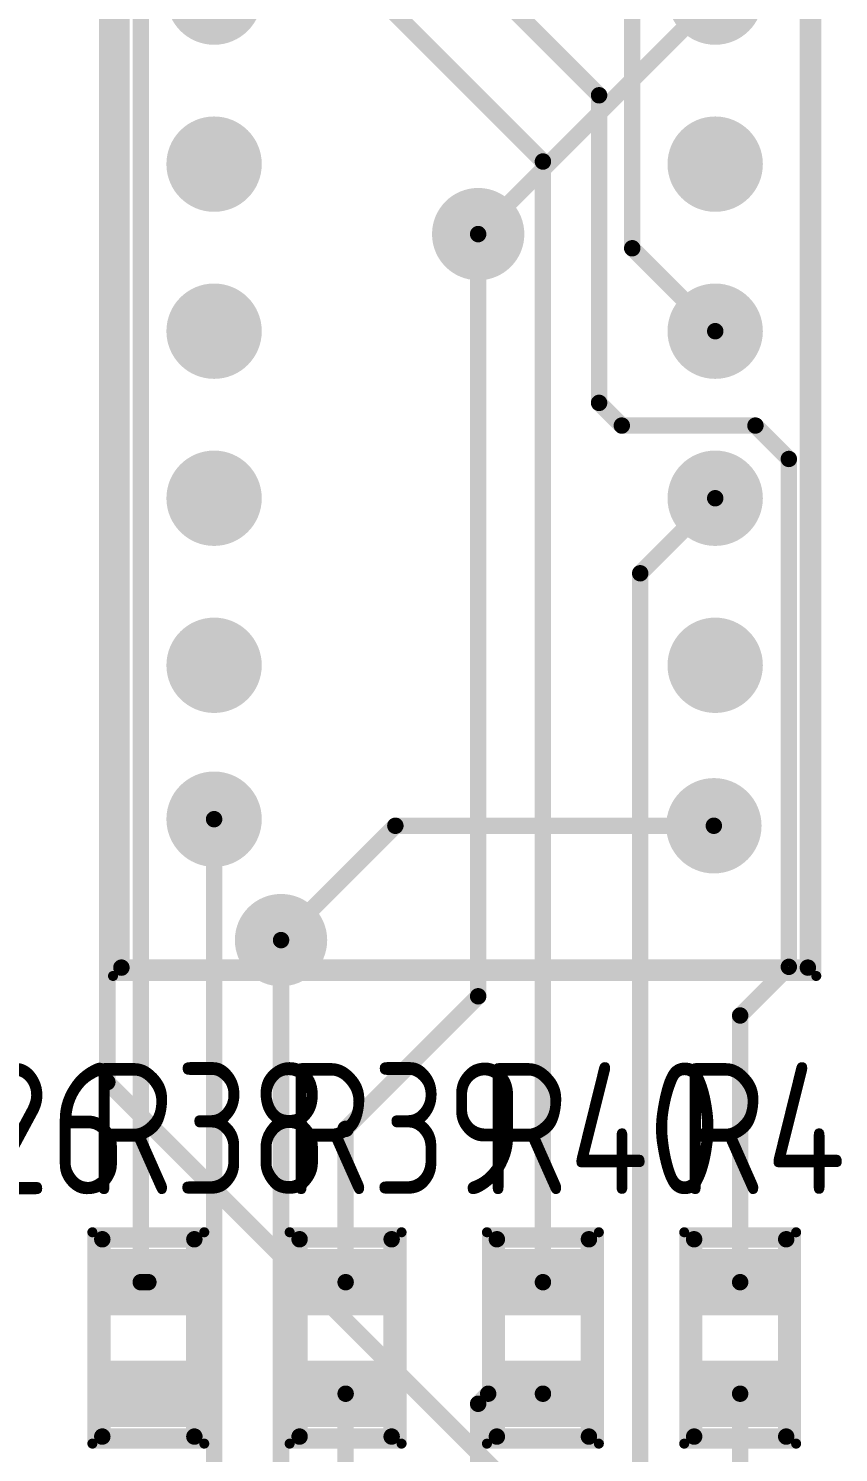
# Model space of a CAD drawing. Header units: millimetres. Extents: x 0 to 841, y 0 to 2540.
# Drawn here: x 67.18 to 79.5, y 130.41 to 152.06 of the extents above; entities that cross this region are included whole.
import ezdxf

# ---------------------------------------------------------------- set-up
doc = ezdxf.new("R2010")
doc.units = ezdxf.units.MM
for name, color, linetype in [('BottomLayer', 5, 'Continuous'), ('BottomSolder', 6, 'Continuous'), ('Mechanical15', 56, 'Continuous'), ('MultiLayer', 9, 'Continuous'), ('PadHoleLayer', 156, 'Continuous'), ('TopLayer', 1, 'Continuous'), ('TopOverlay', 2, 'Continuous'), ('TopPaste', 8, 'Continuous'), ('TopSolder', 216, 'Continuous'), ('ViaHoleLayer', 16, 'Continuous')]:
    doc.layers.add(name, color=color, linetype=linetype)
doc.styles.add('GOST type A', font='', dxfattribs={"height": 0.2})
doc.styles.get('GOST type A').set_extended_font_data('GOST type A')

# ---------------------------------------------------------------- blocks, each defined once
blk = doc.blocks.new('RES_RC0805_46')
at = {"layer": 'TopLayer'}
for points in [[(-1.353, 0.597), (-0.343, 0.597), (-0.343, -0.597), (-1.353, -0.597)], [(0.343, 0.597), (1.353, 0.597), (1.353, -0.597), (0.343, -0.597)]]:
    blk.add_hatch(color=1, dxfattribs=at).paths.add_polyline_path(points)
at = {"layer": 'TopPaste'}
for points in [[(-1.353, 0.597), (-0.343, 0.597), (-0.343, -0.597), (-1.353, -0.597)], [(0.343, 0.597), (1.353, 0.597), (1.353, -0.597), (0.343, -0.597)]]:
    blk.add_hatch(color=8, dxfattribs=at).paths.add_polyline_path(points)
at = {"layer": 'TopSolder'}
for points in [[(-1.353, 0.597), (-0.343, 0.597), (-0.343, -0.597), (-1.353, -0.597)], [(0.343, 0.597), (1.353, 0.597), (1.353, -0.597), (0.343, -0.597)]]:
    blk.add_hatch(color=216, dxfattribs=at).paths.add_polyline_path(points)
at = {"layer": 'Mechanical15', "const_width": 0.152}
for points in [[(-1.607, 0.851), (-1.607, -0.851)], [(-1.607, 0.851), (1.607, 0.851)], [(1.607, 0.851), (1.607, -0.851)], [(-1.607, -0.851), (1.607, -0.851)]]:
    blk.add_lwpolyline(points, dxfattribs=at)
at = {"layer": 'Mechanical15', "const_width": 0.0762}
for points in [[(-1.645, 0.851, 1), (-1.569, 0.851, 1)], [(-1.645, 0.851, 1), (-1.569, 0.851, 1)], [(1.569, 0.851, 1), (1.645, 0.851, 1)], [(1.569, 0.851, 1), (1.645, 0.851, 1)], [(-1.645, -0.851, 1), (-1.569, -0.851, 1)], [(-1.645, -0.851, 1), (-1.569, -0.851, 1)], [(1.569, -0.851, 1), (1.645, -0.851, 1)], [(1.569, -0.851, 1), (1.645, -0.851, 1)]]:
    blk.add_lwpolyline(points, format="xyb", close=True, dxfattribs=at)
at = {"layer": 'TopOverlay', "const_width": 0.25}
for points in [[(-1.5, 0.7), (1.5, 0.7)], [(-1.5, 0.7), (-1.5, -0.7)], [(1.5, 0.7), (1.5, -0.7)], [(-1.5, -0.7), (1.5, -0.7)]]:
    blk.add_lwpolyline(points, dxfattribs=at)
at = {"layer": 'TopOverlay', "const_width": 0.125}
for points in [[(-1.562, 0.7, 1), (-1.437, 0.7, 1)], [(-1.562, 0.7, 1), (-1.437, 0.7, 1)], [(1.438, 0.7, 1), (1.563, 0.7, 1)], [(1.438, 0.7, 1), (1.563, 0.7, 1)], [(-1.562, -0.7, 1), (-1.437, -0.7, 1)], [(-1.562, -0.7, 1), (-1.437, -0.7, 1)], [(1.438, -0.7, 1), (1.563, -0.7, 1)], [(1.438, -0.7, 1), (1.563, -0.7, 1)]]:
    blk.add_lwpolyline(points, format="xyb", close=True, dxfattribs=at)
blk = doc.blocks.new('RES_RC0805_47')
at = {"layer": 'TopLayer'}
for points in [[(-1.353, 0.597), (-0.343, 0.597), (-0.343, -0.597), (-1.353, -0.597)], [(0.343, 0.597), (1.353, 0.597), (1.353, -0.597), (0.343, -0.597)]]:
    blk.add_hatch(color=1, dxfattribs=at).paths.add_polyline_path(points)
at = {"layer": 'TopPaste'}
for points in [[(-1.353, 0.597), (-0.343, 0.597), (-0.343, -0.597), (-1.353, -0.597)], [(0.343, 0.597), (1.353, 0.597), (1.353, -0.597), (0.343, -0.597)]]:
    blk.add_hatch(color=8, dxfattribs=at).paths.add_polyline_path(points)
at = {"layer": 'TopSolder'}
for points in [[(-1.353, 0.597), (-0.343, 0.597), (-0.343, -0.597), (-1.353, -0.597)], [(0.343, 0.597), (1.353, 0.597), (1.353, -0.597), (0.343, -0.597)]]:
    blk.add_hatch(color=216, dxfattribs=at).paths.add_polyline_path(points)
at = {"layer": 'Mechanical15', "const_width": 0.152}
for points in [[(-1.607, 0.851), (-1.607, -0.851)], [(-1.607, 0.851), (1.607, 0.851)], [(1.607, 0.851), (1.607, -0.851)], [(-1.607, -0.851), (1.607, -0.851)]]:
    blk.add_lwpolyline(points, dxfattribs=at)
at = {"layer": 'Mechanical15', "const_width": 0.0762}
for points in [[(-1.645, 0.851, 1), (-1.569, 0.851, 1)], [(-1.645, 0.851, 1), (-1.569, 0.851, 1)], [(1.569, 0.851, 1), (1.645, 0.851, 1)], [(1.569, 0.851, 1), (1.645, 0.851, 1)], [(-1.645, -0.851, 1), (-1.569, -0.851, 1)], [(-1.645, -0.851, 1), (-1.569, -0.851, 1)], [(1.569, -0.851, 1), (1.645, -0.851, 1)], [(1.569, -0.851, 1), (1.645, -0.851, 1)]]:
    blk.add_lwpolyline(points, format="xyb", close=True, dxfattribs=at)
at = {"layer": 'TopOverlay', "const_width": 0.25}
for points in [[(-1.5, 0.7), (1.5, 0.7)], [(-1.5, 0.7), (-1.5, -0.7)], [(1.5, 0.7), (1.5, -0.7)], [(-1.5, -0.7), (1.5, -0.7)]]:
    blk.add_lwpolyline(points, dxfattribs=at)
at = {"layer": 'TopOverlay', "const_width": 0.125}
for points in [[(-1.562, 0.7, 1), (-1.437, 0.7, 1)], [(-1.562, 0.7, 1), (-1.437, 0.7, 1)], [(1.438, 0.7, 1), (1.563, 0.7, 1)], [(1.438, 0.7, 1), (1.563, 0.7, 1)], [(-1.562, -0.7, 1), (-1.437, -0.7, 1)], [(-1.562, -0.7, 1), (-1.437, -0.7, 1)], [(1.438, -0.7, 1), (1.563, -0.7, 1)], [(1.438, -0.7, 1), (1.563, -0.7, 1)]]:
    blk.add_lwpolyline(points, format="xyb", close=True, dxfattribs=at)
blk = doc.blocks.new('RES_RC0805_48')
at = {"layer": 'TopLayer'}
for points in [[(-1.353, 0.597), (-0.343, 0.597), (-0.343, -0.597), (-1.353, -0.597)], [(0.343, 0.597), (1.353, 0.597), (1.353, -0.597), (0.343, -0.597)]]:
    blk.add_hatch(color=1, dxfattribs=at).paths.add_polyline_path(points)
at = {"layer": 'TopPaste'}
for points in [[(-1.353, 0.597), (-0.343, 0.597), (-0.343, -0.597), (-1.353, -0.597)], [(0.343, 0.597), (1.353, 0.597), (1.353, -0.597), (0.343, -0.597)]]:
    blk.add_hatch(color=8, dxfattribs=at).paths.add_polyline_path(points)
at = {"layer": 'TopSolder'}
for points in [[(-1.353, 0.597), (-0.343, 0.597), (-0.343, -0.597), (-1.353, -0.597)], [(0.343, 0.597), (1.353, 0.597), (1.353, -0.597), (0.343, -0.597)]]:
    blk.add_hatch(color=216, dxfattribs=at).paths.add_polyline_path(points)
at = {"layer": 'Mechanical15', "const_width": 0.152}
for points in [[(-1.607, 0.851), (-1.607, -0.851)], [(-1.607, 0.851), (1.607, 0.851)], [(1.607, 0.851), (1.607, -0.851)], [(-1.607, -0.851), (1.607, -0.851)]]:
    blk.add_lwpolyline(points, dxfattribs=at)
at = {"layer": 'Mechanical15', "const_width": 0.0762}
for points in [[(-1.645, 0.851, 1), (-1.569, 0.851, 1)], [(-1.645, 0.851, 1), (-1.569, 0.851, 1)], [(1.569, 0.851, 1), (1.645, 0.851, 1)], [(1.569, 0.851, 1), (1.645, 0.851, 1)], [(-1.645, -0.851, 1), (-1.569, -0.851, 1)], [(-1.645, -0.851, 1), (-1.569, -0.851, 1)], [(1.569, -0.851, 1), (1.645, -0.851, 1)], [(1.569, -0.851, 1), (1.645, -0.851, 1)]]:
    blk.add_lwpolyline(points, format="xyb", close=True, dxfattribs=at)
at = {"layer": 'TopOverlay', "const_width": 0.25}
for points in [[(-1.5, 0.7), (1.5, 0.7)], [(-1.5, 0.7), (-1.5, -0.7)], [(1.5, 0.7), (1.5, -0.7)], [(-1.5, -0.7), (1.5, -0.7)]]:
    blk.add_lwpolyline(points, dxfattribs=at)
at = {"layer": 'TopOverlay', "const_width": 0.125}
for points in [[(-1.562, 0.7, 1), (-1.437, 0.7, 1)], [(-1.562, 0.7, 1), (-1.437, 0.7, 1)], [(1.438, 0.7, 1), (1.563, 0.7, 1)], [(1.438, 0.7, 1), (1.563, 0.7, 1)], [(-1.562, -0.7, 1), (-1.437, -0.7, 1)], [(-1.562, -0.7, 1), (-1.437, -0.7, 1)], [(1.438, -0.7, 1), (1.563, -0.7, 1)], [(1.438, -0.7, 1), (1.563, -0.7, 1)]]:
    blk.add_lwpolyline(points, format="xyb", close=True, dxfattribs=at)
blk = doc.blocks.new('RES_RC0805_49')
at = {"layer": 'TopLayer'}
for points in [[(-1.353, 0.597), (-0.343, 0.597), (-0.343, -0.597), (-1.353, -0.597)], [(0.343, 0.597), (1.353, 0.597), (1.353, -0.597), (0.343, -0.597)]]:
    blk.add_hatch(color=1, dxfattribs=at).paths.add_polyline_path(points)
at = {"layer": 'TopPaste'}
for points in [[(-1.353, 0.597), (-0.343, 0.597), (-0.343, -0.597), (-1.353, -0.597)], [(0.343, 0.597), (1.353, 0.597), (1.353, -0.597), (0.343, -0.597)]]:
    blk.add_hatch(color=8, dxfattribs=at).paths.add_polyline_path(points)
at = {"layer": 'TopSolder'}
for points in [[(-1.353, 0.597), (-0.343, 0.597), (-0.343, -0.597), (-1.353, -0.597)], [(0.343, 0.597), (1.353, 0.597), (1.353, -0.597), (0.343, -0.597)]]:
    blk.add_hatch(color=216, dxfattribs=at).paths.add_polyline_path(points)
at = {"layer": 'Mechanical15', "const_width": 0.152}
for points in [[(-1.607, 0.851), (-1.607, -0.851)], [(-1.607, 0.851), (1.607, 0.851)], [(1.607, 0.851), (1.607, -0.851)], [(-1.607, -0.851), (1.607, -0.851)]]:
    blk.add_lwpolyline(points, dxfattribs=at)
at = {"layer": 'Mechanical15', "const_width": 0.0762}
for points in [[(-1.645, 0.851, 1), (-1.569, 0.851, 1)], [(-1.645, 0.851, 1), (-1.569, 0.851, 1)], [(1.569, 0.851, 1), (1.645, 0.851, 1)], [(1.569, 0.851, 1), (1.645, 0.851, 1)], [(-1.645, -0.851, 1), (-1.569, -0.851, 1)], [(-1.645, -0.851, 1), (-1.569, -0.851, 1)], [(1.569, -0.851, 1), (1.645, -0.851, 1)], [(1.569, -0.851, 1), (1.645, -0.851, 1)]]:
    blk.add_lwpolyline(points, format="xyb", close=True, dxfattribs=at)
at = {"layer": 'TopOverlay', "const_width": 0.25}
for points in [[(-1.5, 0.7), (1.5, 0.7)], [(-1.5, 0.7), (-1.5, -0.7)], [(1.5, 0.7), (1.5, -0.7)], [(-1.5, -0.7), (1.5, -0.7)]]:
    blk.add_lwpolyline(points, dxfattribs=at)
at = {"layer": 'TopOverlay', "const_width": 0.125}
for points in [[(-1.562, 0.7, 1), (-1.437, 0.7, 1)], [(-1.562, 0.7, 1), (-1.437, 0.7, 1)], [(1.438, 0.7, 1), (1.563, 0.7, 1)], [(1.438, 0.7, 1), (1.563, 0.7, 1)], [(-1.562, -0.7, 1), (-1.437, -0.7, 1)], [(-1.562, -0.7, 1), (-1.437, -0.7, 1)], [(1.438, -0.7, 1), (1.563, -0.7, 1)], [(1.438, -0.7, 1), (1.563, -0.7, 1)]]:
    blk.add_lwpolyline(points, format="xyb", close=True, dxfattribs=at)
blk = doc.blocks.new('LDS_C302RI_10P18X19P10_LUM_88')
at = {"layer": 'BottomLayer'}
h = blk.add_hatch(color=5, dxfattribs=at)
edge = h.paths.add_edge_path()
edge.add_arc((0, 2.5), 0.725, 0, 360)
h = blk.add_hatch(color=5, dxfattribs=at)
edge = h.paths.add_edge_path()
edge.add_arc((7.6, 2.5), 0.725, 0, 360)
h = blk.add_hatch(color=5, dxfattribs=at)
edge = h.paths.add_edge_path()
edge.add_arc((0, 0), 0.725, 0, 360)
h = blk.add_hatch(color=5, dxfattribs=at)
edge = h.paths.add_edge_path()
edge.add_arc((7.62, 0), 0.725, 0, 360)
h = blk.add_hatch(color=5, dxfattribs=at)
edge = h.paths.add_edge_path()
edge.add_arc((0, -2.54), 0.725, 0, 360)
h = blk.add_hatch(color=5, dxfattribs=at)
edge = h.paths.add_edge_path()
edge.add_arc((7.62, -2.54), 0.725, 0, 360)
h = blk.add_hatch(color=5, dxfattribs=at)
edge = h.paths.add_edge_path()
edge.add_arc((0, -5.08), 0.725, 0, 360)
h = blk.add_hatch(color=5, dxfattribs=at)
edge = h.paths.add_edge_path()
edge.add_arc((7.62, -5.08), 0.725, 0, 360)
h = blk.add_hatch(color=5, dxfattribs=at)
edge = h.paths.add_edge_path()
edge.add_arc((0, -7.62), 0.725, 0, 360)
h = blk.add_hatch(color=5, dxfattribs=at)
edge = h.paths.add_edge_path()
edge.add_arc((7.62, -7.62), 0.725, 0, 360)
h = blk.add_hatch(color=5, dxfattribs=at)
edge = h.paths.add_edge_path()
edge.add_arc((0, -10.16), 0.725, 0, 360)
h = blk.add_hatch(color=5, dxfattribs=at)
edge = h.paths.add_edge_path()
edge.add_arc((7.62, -10.16), 0.725, 0, 360)
h = blk.add_hatch(color=5, dxfattribs=at)
edge = h.paths.add_edge_path()
edge.add_arc((0, -12.5), 0.725, 0, 360)
h = blk.add_hatch(color=5, dxfattribs=at)
edge = h.paths.add_edge_path()
edge.add_arc((7.6, -12.6), 0.725, 0, 360)
at = {"layer": 'BottomSolder'}
h = blk.add_hatch(color=6, dxfattribs=at)
edge = h.paths.add_edge_path()
edge.add_arc((0, 2.5), 0.725, 0, 360)
h = blk.add_hatch(color=6, dxfattribs=at)
edge = h.paths.add_edge_path()
edge.add_arc((7.6, 2.5), 0.725, 0, 360)
h = blk.add_hatch(color=6, dxfattribs=at)
edge = h.paths.add_edge_path()
edge.add_arc((0, 0), 0.725, 0, 360)
h = blk.add_hatch(color=6, dxfattribs=at)
edge = h.paths.add_edge_path()
edge.add_arc((7.62, 0), 0.725, 0, 360)
h = blk.add_hatch(color=6, dxfattribs=at)
edge = h.paths.add_edge_path()
edge.add_arc((0, -2.54), 0.725, 0, 360)
h = blk.add_hatch(color=6, dxfattribs=at)
edge = h.paths.add_edge_path()
edge.add_arc((7.62, -2.54), 0.725, 0, 360)
h = blk.add_hatch(color=6, dxfattribs=at)
edge = h.paths.add_edge_path()
edge.add_arc((0, -5.08), 0.725, 0, 360)
h = blk.add_hatch(color=6, dxfattribs=at)
edge = h.paths.add_edge_path()
edge.add_arc((7.62, -5.08), 0.725, 0, 360)
h = blk.add_hatch(color=6, dxfattribs=at)
edge = h.paths.add_edge_path()
edge.add_arc((0, -7.62), 0.725, 0, 360)
h = blk.add_hatch(color=6, dxfattribs=at)
edge = h.paths.add_edge_path()
edge.add_arc((7.62, -7.62), 0.725, 0, 360)
h = blk.add_hatch(color=6, dxfattribs=at)
edge = h.paths.add_edge_path()
edge.add_arc((0, -10.16), 0.725, 0, 360)
h = blk.add_hatch(color=6, dxfattribs=at)
edge = h.paths.add_edge_path()
edge.add_arc((7.62, -10.16), 0.725, 0, 360)
h = blk.add_hatch(color=6, dxfattribs=at)
edge = h.paths.add_edge_path()
edge.add_arc((0, -12.5), 0.725, 0, 360)
h = blk.add_hatch(color=6, dxfattribs=at)
edge = h.paths.add_edge_path()
edge.add_arc((7.6, -12.6), 0.725, 0, 360)
at = {"layer": 'MultiLayer'}
h = blk.add_hatch(color=9, dxfattribs=at)
edge = h.paths.add_edge_path()
edge.add_arc((0, 2.5), 0.725, 0, 360)
h = blk.add_hatch(color=9, dxfattribs=at)
edge = h.paths.add_edge_path()
edge.add_arc((7.6, 2.5), 0.725, 0, 360)
h = blk.add_hatch(color=9, dxfattribs=at)
edge = h.paths.add_edge_path()
edge.add_arc((0, 0), 0.725, 0, 360)
h = blk.add_hatch(color=9, dxfattribs=at)
edge = h.paths.add_edge_path()
edge.add_arc((7.62, 0), 0.725, 0, 360)
h = blk.add_hatch(color=9, dxfattribs=at)
edge = h.paths.add_edge_path()
edge.add_arc((0, -2.54), 0.725, 0, 360)
h = blk.add_hatch(color=9, dxfattribs=at)
edge = h.paths.add_edge_path()
edge.add_arc((7.62, -2.54), 0.725, 0, 360)
h = blk.add_hatch(color=9, dxfattribs=at)
edge = h.paths.add_edge_path()
edge.add_arc((0, -5.08), 0.725, 0, 360)
h = blk.add_hatch(color=9, dxfattribs=at)
edge = h.paths.add_edge_path()
edge.add_arc((7.62, -5.08), 0.725, 0, 360)
h = blk.add_hatch(color=9, dxfattribs=at)
edge = h.paths.add_edge_path()
edge.add_arc((0, -7.62), 0.725, 0, 360)
h = blk.add_hatch(color=9, dxfattribs=at)
edge = h.paths.add_edge_path()
edge.add_arc((7.62, -7.62), 0.725, 0, 360)
h = blk.add_hatch(color=9, dxfattribs=at)
edge = h.paths.add_edge_path()
edge.add_arc((0, -10.16), 0.725, 0, 360)
h = blk.add_hatch(color=9, dxfattribs=at)
edge = h.paths.add_edge_path()
edge.add_arc((7.62, -10.16), 0.725, 0, 360)
h = blk.add_hatch(color=9, dxfattribs=at)
edge = h.paths.add_edge_path()
edge.add_arc((0, -12.5), 0.725, 0, 360)
h = blk.add_hatch(color=9, dxfattribs=at)
edge = h.paths.add_edge_path()
edge.add_arc((7.6, -12.6), 0.725, 0, 360)
at = {"layer": 'PadHoleLayer'}
h = blk.add_hatch(color=156, dxfattribs=at)
edge = h.paths.add_edge_path()
edge.add_arc((0, 2.5), 0.45, 0, 360)
h = blk.add_hatch(color=156, dxfattribs=at)
edge = h.paths.add_edge_path()
edge.add_arc((7.6, 2.5), 0.45, 0, 360)
h = blk.add_hatch(color=156, dxfattribs=at)
edge = h.paths.add_edge_path()
edge.add_arc((0, 0), 0.45, 0, 360)
h = blk.add_hatch(color=156, dxfattribs=at)
edge = h.paths.add_edge_path()
edge.add_arc((7.62, 0), 0.45, 0, 360)
h = blk.add_hatch(color=156, dxfattribs=at)
edge = h.paths.add_edge_path()
edge.add_arc((0, -2.54), 0.45, 0, 360)
h = blk.add_hatch(color=156, dxfattribs=at)
edge = h.paths.add_edge_path()
edge.add_arc((7.62, -2.54), 0.45, 0, 360)
h = blk.add_hatch(color=156, dxfattribs=at)
edge = h.paths.add_edge_path()
edge.add_arc((0, -5.08), 0.45, 0, 360)
h = blk.add_hatch(color=156, dxfattribs=at)
edge = h.paths.add_edge_path()
edge.add_arc((7.62, -5.08), 0.45, 0, 360)
h = blk.add_hatch(color=156, dxfattribs=at)
edge = h.paths.add_edge_path()
edge.add_arc((0, -7.62), 0.45, 0, 360)
h = blk.add_hatch(color=156, dxfattribs=at)
edge = h.paths.add_edge_path()
edge.add_arc((7.62, -7.62), 0.45, 0, 360)
h = blk.add_hatch(color=156, dxfattribs=at)
edge = h.paths.add_edge_path()
edge.add_arc((0, -10.16), 0.45, 0, 360)
h = blk.add_hatch(color=156, dxfattribs=at)
edge = h.paths.add_edge_path()
edge.add_arc((7.62, -10.16), 0.45, 0, 360)
h = blk.add_hatch(color=156, dxfattribs=at)
edge = h.paths.add_edge_path()
edge.add_arc((0, -12.5), 0.45, 0, 360)
h = blk.add_hatch(color=156, dxfattribs=at)
edge = h.paths.add_edge_path()
edge.add_arc((7.6, -12.6), 0.45, 0, 360)
at = {"layer": 'TopLayer'}
h = blk.add_hatch(color=1, dxfattribs=at)
edge = h.paths.add_edge_path()
edge.add_arc((0, 2.5), 0.725, 0, 360)
h = blk.add_hatch(color=1, dxfattribs=at)
edge = h.paths.add_edge_path()
edge.add_arc((7.6, 2.5), 0.725, 0, 360)
h = blk.add_hatch(color=1, dxfattribs=at)
edge = h.paths.add_edge_path()
edge.add_arc((0, 0), 0.725, 0, 360)
h = blk.add_hatch(color=1, dxfattribs=at)
edge = h.paths.add_edge_path()
edge.add_arc((7.62, 0), 0.725, 0, 360)
h = blk.add_hatch(color=1, dxfattribs=at)
edge = h.paths.add_edge_path()
edge.add_arc((0, -2.54), 0.725, 0, 360)
h = blk.add_hatch(color=1, dxfattribs=at)
edge = h.paths.add_edge_path()
edge.add_arc((7.62, -2.54), 0.725, 0, 360)
h = blk.add_hatch(color=1, dxfattribs=at)
edge = h.paths.add_edge_path()
edge.add_arc((0, -5.08), 0.725, 0, 360)
h = blk.add_hatch(color=1, dxfattribs=at)
edge = h.paths.add_edge_path()
edge.add_arc((7.62, -5.08), 0.725, 0, 360)
h = blk.add_hatch(color=1, dxfattribs=at)
edge = h.paths.add_edge_path()
edge.add_arc((0, -7.62), 0.725, 0, 360)
h = blk.add_hatch(color=1, dxfattribs=at)
edge = h.paths.add_edge_path()
edge.add_arc((7.62, -7.62), 0.725, 0, 360)
h = blk.add_hatch(color=1, dxfattribs=at)
edge = h.paths.add_edge_path()
edge.add_arc((0, -10.16), 0.725, 0, 360)
h = blk.add_hatch(color=1, dxfattribs=at)
edge = h.paths.add_edge_path()
edge.add_arc((7.62, -10.16), 0.725, 0, 360)
h = blk.add_hatch(color=1, dxfattribs=at)
edge = h.paths.add_edge_path()
edge.add_arc((0, -12.5), 0.725, 0, 360)
h = blk.add_hatch(color=1, dxfattribs=at)
edge = h.paths.add_edge_path()
edge.add_arc((7.6, -12.6), 0.725, 0, 360)
at = {"layer": 'TopSolder'}
h = blk.add_hatch(color=216, dxfattribs=at)
edge = h.paths.add_edge_path()
edge.add_arc((0, 2.5), 0.725, 0, 360)
h = blk.add_hatch(color=216, dxfattribs=at)
edge = h.paths.add_edge_path()
edge.add_arc((7.6, 2.5), 0.725, 0, 360)
h = blk.add_hatch(color=216, dxfattribs=at)
edge = h.paths.add_edge_path()
edge.add_arc((0, 0), 0.725, 0, 360)
h = blk.add_hatch(color=216, dxfattribs=at)
edge = h.paths.add_edge_path()
edge.add_arc((7.62, 0), 0.725, 0, 360)
h = blk.add_hatch(color=216, dxfattribs=at)
edge = h.paths.add_edge_path()
edge.add_arc((0, -2.54), 0.725, 0, 360)
h = blk.add_hatch(color=216, dxfattribs=at)
edge = h.paths.add_edge_path()
edge.add_arc((7.62, -2.54), 0.725, 0, 360)
h = blk.add_hatch(color=216, dxfattribs=at)
edge = h.paths.add_edge_path()
edge.add_arc((0, -5.08), 0.725, 0, 360)
h = blk.add_hatch(color=216, dxfattribs=at)
edge = h.paths.add_edge_path()
edge.add_arc((7.62, -5.08), 0.725, 0, 360)
h = blk.add_hatch(color=216, dxfattribs=at)
edge = h.paths.add_edge_path()
edge.add_arc((0, -7.62), 0.725, 0, 360)
h = blk.add_hatch(color=216, dxfattribs=at)
edge = h.paths.add_edge_path()
edge.add_arc((7.62, -7.62), 0.725, 0, 360)
h = blk.add_hatch(color=216, dxfattribs=at)
edge = h.paths.add_edge_path()
edge.add_arc((0, -10.16), 0.725, 0, 360)
h = blk.add_hatch(color=216, dxfattribs=at)
edge = h.paths.add_edge_path()
edge.add_arc((7.62, -10.16), 0.725, 0, 360)
h = blk.add_hatch(color=216, dxfattribs=at)
edge = h.paths.add_edge_path()
edge.add_arc((0, -12.5), 0.725, 0, 360)
h = blk.add_hatch(color=216, dxfattribs=at)
edge = h.paths.add_edge_path()
edge.add_arc((7.6, -12.6), 0.725, 0, 360)
at = {"layer": 'Mechanical15', "const_width": 0.152}
for points in [[(-1.537, -14.884), (-1.537, 4.724)], [(-1.537, 4.724), (9.157, 4.724)], [(9.157, -14.884), (9.157, 4.724)], [(-1.537, -14.884), (9.157, -14.884)]]:
    blk.add_lwpolyline(points, dxfattribs=at)
at = {"layer": 'Mechanical15', "const_width": 0.0762}
for points in [[(-1.575, 4.724, 1), (-1.499, 4.724, 1)], [(-1.575, 4.724, 1), (-1.499, 4.724, 1)], [(9.119, 4.724, 1), (9.195, 4.724, 1)], [(9.119, 4.724, 1), (9.195, 4.724, 1)], [(-1.575, -14.884, 1), (-1.499, -14.884, 1)], [(-1.575, -14.884, 1), (-1.499, -14.884, 1)], [(9.119, -14.884, 1), (9.195, -14.884, 1)], [(9.119, -14.884, 1), (9.195, -14.884, 1)]]:
    blk.add_lwpolyline(points, format="xyb", close=True, dxfattribs=at)
at = {"layer": 'TopOverlay', "const_width": 0.25}
for points in [[(-1.41, 4.597), (9.03, 4.597)], [(-1.41, -14.757), (-1.41, 4.597)], [(9.03, -14.757), (9.03, 4.597)], [(-1.41, -14.757), (9.03, -14.757)]]:
    blk.add_lwpolyline(points, dxfattribs=at)
at = {"layer": 'TopOverlay'}
for points, const_width in [([(-1.472, 4.597, 1), (-1.347, 4.597, 1)], 0.125), ([(-1.472, 4.597, 1), (-1.347, 4.597, 1)], 0.125), ([(8.967, 4.597, 1), (9.092, 4.597, 1)], 0.125), ([(8.967, 4.597, 1), (9.092, 4.597, 1)], 0.125), ([(-1.905, 0, 1), (-2.057, 0, 1)], 0.152), ([(-2.095, 0, 1), (-2.019, 0, 1)], 0.0762), ([(-1.943, 0, 1), (-1.867, 0, 1)], 0.0762), ([(-1.472, -14.757, 1), (-1.347, -14.757, 1)], 0.125), ([(-1.472, -14.757, 1), (-1.347, -14.757, 1)], 0.125), ([(8.967, -14.757, 1), (9.092, -14.757, 1)], 0.125), ([(8.967, -14.757, 1), (9.092, -14.757, 1)], 0.125)]:
    blk.add_lwpolyline(points, format="xyb", close=True, dxfattribs=dict(at, const_width=const_width))
blk.add_text('*', height=1.27, dxfattribs=at).set_placement((-1.9, 5.1))

msp = doc.modelspace()

# ---------------------------------------------------------------- hatches: boundary and pattern name
at = {"layer": 'BottomLayer'}
h = msp.add_hatch(color=5, dxfattribs=at)
edge = h.paths.add_edge_path()
edge.add_arc((74.016, 148.936), 0.6, 0, 360)
h = msp.add_hatch(color=5, dxfattribs=at)
edge = h.paths.add_edge_path()
edge.add_arc((71.018, 138.201), 0.6, 0, 360)
at = {"layer": 'BottomSolder'}
h = msp.add_hatch(color=6, dxfattribs=at)
edge = h.paths.add_edge_path()
edge.add_arc((74.016, 148.936), 0.702, 0, 360)
h = msp.add_hatch(color=6, dxfattribs=at)
edge = h.paths.add_edge_path()
edge.add_arc((71.018, 138.201), 0.702, 0, 360)
at = {"layer": 'TopLayer'}
h = msp.add_hatch(color=1, dxfattribs=at)
edge = h.paths.add_edge_path()
edge.add_arc((74.016, 148.936), 0.6, 0, 360)
h = msp.add_hatch(color=1, dxfattribs=at)
edge = h.paths.add_edge_path()
edge.add_arc((71.018, 138.201), 0.6, 0, 360)
at = {"layer": 'TopSolder'}
h = msp.add_hatch(color=216, dxfattribs=at)
edge = h.paths.add_edge_path()
edge.add_arc((74.016, 148.936), 0.702, 0, 360)
h = msp.add_hatch(color=216, dxfattribs=at)
edge = h.paths.add_edge_path()
edge.add_arc((71.018, 138.201), 0.702, 0, 360)
at = {"layer": 'ViaHoleLayer'}
h = msp.add_hatch(color=16, dxfattribs=at)
edge = h.paths.add_edge_path()
edge.add_arc((74.016, 148.936), 0.35, 0, 360)
h = msp.add_hatch(color=16, dxfattribs=at)
edge = h.paths.add_edge_path()
edge.add_arc((71.018, 138.201), 0.35, 0, 360)

# ---------------------------------------------------------------- linework, layer by layer
at = {"layer": 'BottomLayer', "const_width": 0.25}
for points in [[(68.377, 136.042), (68.377, 156.163)], [(74.016, 148.936), (77.62, 152.54)], [(71.018, 138.201), (72.757, 139.94)], [(72.757, 139.94), (77.6, 139.94)], [(68.377, 136.042), (87.452, 116.967)]]:
    msp.add_lwpolyline(points, dxfattribs=at)
at = {"layer": 'BottomLayer', "const_width": 0.125}
for points in [[(73.953, 148.936, 1), (74.078, 148.936, 1)], [(72.694, 139.94, 1), (72.819, 139.94, 1)], [(72.694, 139.94, 1), (72.819, 139.94, 1)], [(77.537, 139.94, 1), (77.662, 139.94, 1)], [(70.956, 138.201, 1), (71.081, 138.201, 1)], [(68.314, 136.042, 1), (68.439, 136.042, 1)], [(68.314, 136.042, 1), (68.439, 136.042, 1)]]:
    msp.add_lwpolyline(points, format="xyb", close=True, dxfattribs=at)
at = {"layer": 'TopLayer', "const_width": 0.25}
for points in [[(70.758, 156.144), (75.855, 151.047)], [(70, 155.04), (75, 150.04)], [(76.359, 148.721), (76.359, 155.111)], [(68.885, 133), (68.885, 152.368)], [(75.855, 146.37), (75.855, 151.047)], [(75, 133), (75, 150.04)], [(74.016, 137.347), (74.016, 148.936)], [(76.359, 148.721), (77.62, 147.46)], [(75.855, 146.37), (76.2, 146.025)], [(76.2, 146.025), (78.232, 146.025)], [(78.232, 146.025), (78.74, 145.517)], [(78.74, 137.795), (78.74, 145.517)], [(76.479, 143.779), (77.62, 144.92)], [(76.479, 127.508), (76.479, 143.779)], [(70, 129.829), (70, 140.04)], [(71.018, 127.254), (71.018, 138.201)], [(78, 137.055), (78.74, 137.795)], [(72, 135.331), (74.016, 137.347)], [(78, 133), (78, 137.055)], [(72, 133), (72, 135.331)], [(68.885, 133), (69, 133)], [(72, 129.845), (72, 131.304)], [(74.016, 131.151), (74.168, 131.304)], [(74.016, 119.064), (74.016, 131.151)], [(74.168, 131.304), (75, 131.304)], [(78, 125.962), (78, 131.304)]]:
    msp.add_lwpolyline(points, dxfattribs=at)
at = {"layer": 'TopLayer', "const_width": 0.125}
for points in [[(75.792, 151.047, 1), (75.917, 151.047, 1)], [(75.792, 151.047, 1), (75.917, 151.047, 1)], [(74.938, 150.04, 1), (75.063, 150.04, 1)], [(74.938, 150.04, 1), (75.063, 150.04, 1)], [(73.953, 148.936, 1), (74.078, 148.936, 1)], [(76.296, 148.721, 1), (76.421, 148.721, 1)], [(76.296, 148.721, 1), (76.421, 148.721, 1)], [(77.558, 147.46, 1), (77.683, 147.46, 1)], [(75.792, 146.37, 1), (75.917, 146.37, 1)], [(75.792, 146.37, 1), (75.917, 146.37, 1)], [(76.138, 146.025, 1), (76.262, 146.025, 1)], [(76.138, 146.025, 1), (76.262, 146.025, 1)], [(78.17, 146.025, 1), (78.294, 146.025, 1)], [(78.17, 146.025, 1), (78.294, 146.025, 1)], [(78.678, 145.517, 1), (78.802, 145.517, 1)], [(78.678, 145.517, 1), (78.802, 145.517, 1)], [(77.558, 144.92, 1), (77.683, 144.92, 1)], [(76.417, 143.779, 1), (76.542, 143.779, 1)], [(76.417, 143.779, 1), (76.542, 143.779, 1)], [(69.938, 140.04, 1), (70.063, 140.04, 1)], [(70.956, 138.201, 1), (71.081, 138.201, 1)], [(78.678, 137.795, 1), (78.802, 137.795, 1)], [(78.678, 137.795, 1), (78.802, 137.795, 1)], [(73.953, 137.347, 1), (74.078, 137.347, 1)], [(73.953, 137.347, 1), (74.078, 137.347, 1)], [(77.937, 137.055, 1), (78.062, 137.055, 1)], [(77.937, 137.055, 1), (78.062, 137.055, 1)], [(71.938, 135.331, 1), (72.063, 135.331, 1)], [(71.938, 135.331, 1), (72.063, 135.331, 1)], [(68.822, 133, 1), (68.947, 133, 1)], [(68.822, 133, 1), (68.947, 133, 1)], [(68.938, 133, 1), (69.063, 133, 1)], [(71.938, 133, 1), (72.063, 133, 1)], [(74.938, 133, 1), (75.063, 133, 1)], [(77.937, 133, 1), (78.062, 133, 1)], [(71.938, 131.304, 1), (72.063, 131.304, 1)], [(73.953, 131.151, 1), (74.078, 131.151, 1)], [(73.953, 131.151, 1), (74.078, 131.151, 1)], [(74.106, 131.304, 1), (74.23, 131.304, 1)], [(74.106, 131.304, 1), (74.23, 131.304, 1)], [(74.938, 131.304, 1), (75.063, 131.304, 1)], [(77.937, 131.304, 1), (78.062, 131.304, 1)]]:
    msp.add_lwpolyline(points, format="xyb", close=True, dxfattribs=at)

# ---------------------------------------------------------------- block references
msp.add_blockref('LDS_C302RI_10P18X19P10_LUM_88', (70, 152.54))
at = {"rotation": 90}
for name, p in [('RES_RC0805_49', (69, 132.152)), ('RES_RC0805_48', (72, 132.152)), ('RES_RC0805_47', (75, 132.152)), ('RES_RC0805_46', (78, 132.152))]:
    msp.add_blockref(name, p, dxfattribs=at)

# ---------------------------------------------------------------- texts
at = {"layer": 'TopOverlay', "style": 'GOST type A'}
for s, p in [('R26', (65.073, 134.338)), ('R38', (68.07, 134.339)), ('R39', (71.068, 134.339)), ('R40', (74.063, 134.339)), ('R41', (77.061, 134.339))]:
    msp.add_text(s, height=2, dxfattribs=at).set_placement(p)

doc.saveas('drawing.dxf')
